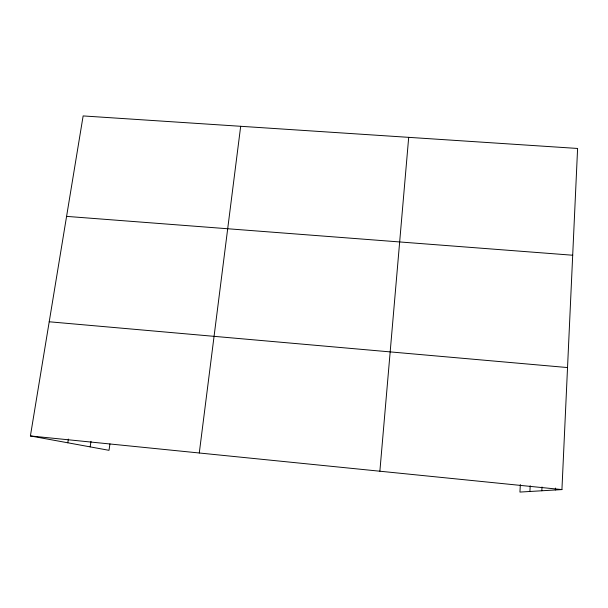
<?xml version="1.0" encoding="UTF-8"?>
<svg xmlns="http://www.w3.org/2000/svg" width="608" height="608" viewBox="0 0 608 608"><rect width="100%" height="100%" fill="white"/><g stroke="black" fill="none" stroke-linecap="round" stroke-linejoin="round"><path stroke-width="0.91" d="M520.349 484.606L519.931 492.07L561.929 489.584L577.6 148.458L83.136 115.93L30.4 435.951L109.007 450.323L109.957 443.87M555.355 489.972L555.446 488.08M541.812 490.77L542.002 486.978M529.91 491.477L530.206 485.815M379.871 471.215L408.69 137.347M199.28 452.99L240.677 126.297M90.159 446.88L90.995 441.309M67.8 442.791L68.377 439.09M66.584 216.38L572.69 255.231M49.218 321.776L567.53 367.559M30.4 435.951L561.929 489.584"/></g></svg>
